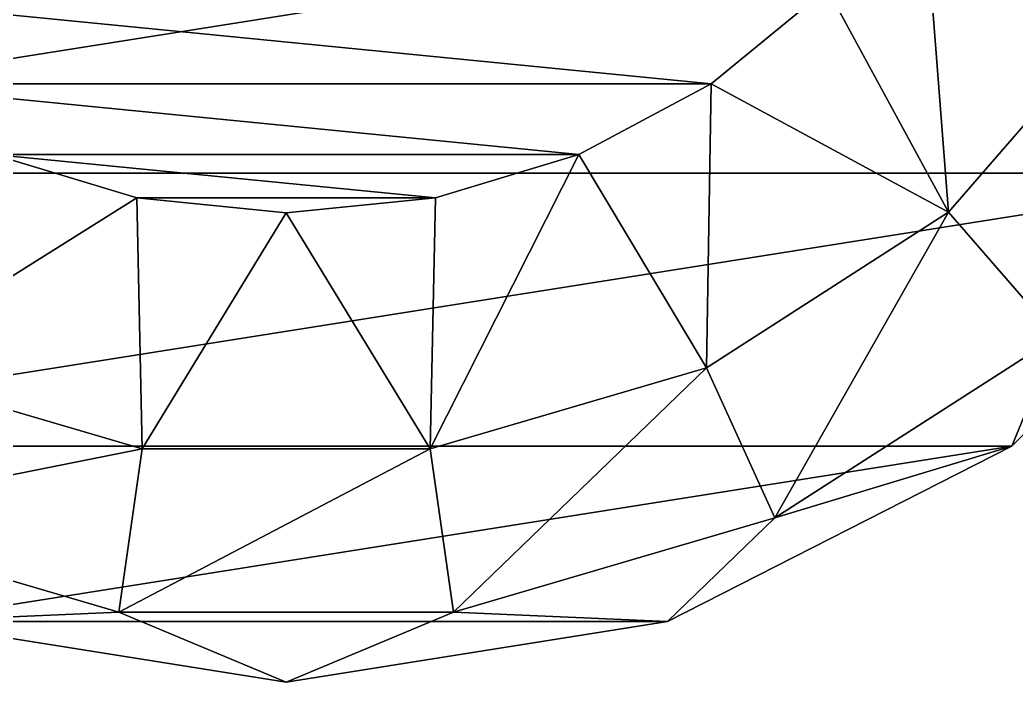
# Model space of a CAD drawing. Extents: x -5.6 to 5.6, y -5.6 to 5.6.
# Drawn here: x -1.217 to 3.336, y -5.643 to -2.617 of the extents above; entities that cross this region are included whole.
import ezdxf

# ---------------------------------------------------------------- set-up
doc = ezdxf.new("R2010")
doc.units = 0

msp = doc.modelspace()

# ---------------------------------------------------------------- linework, layer by layer
for points in [[(0, -2), (-5.366553, -1.743422), (-4.565048, -3.316539)], [(-4.565048, -3.316539), (4.565048, -3.316539), (5.366553, -1.743422)], [(0, -2), (-4.565048, -3.316539), (5.366553, -1.743422)], [(3.028131, -3.49465, -2.443872), (2.473073, -2.473073, -3.187745), (2.907885, -1.943242, -3.187745)], [(3.028131, -3.49465, -2.443872), (2.907885, -1.943242, -3.187745), (3.890027, -2.499969, -2.443872)], [(1.943242, -2.907885, -3.187745), (-1.943242, -2.907885, -3.187745), (-2.473073, -2.473073, -3.187745)], [(2.473073, -2.473073, -3.187745), (1.943242, -2.907885, -3.187745), (-2.473073, -2.473073, -3.187745)], [(3.028131, -3.49465, -2.443872), (1.943242, -2.907885, -3.187745), (2.473073, -2.473073, -3.187745)], [(3.028131, -3.49465, -2.443872), (3.890027, -2.499969, -2.443872), (3.522071, -4.064686, -1.322568)], [(1.338398, -3.23118, -3.187745), (-1.338398, -3.23118, -3.187745), (-1.943242, -2.907885, -3.187745)], [(1.943242, -2.907885, -3.187745), (1.338398, -3.23118, -3.187745), (-1.943242, -2.907885, -3.187745)], [(1.920914, -4.206215, -2.443872), (1.338398, -3.23118, -3.187745), (1.943242, -2.907885, -3.187745)], [(1.920914, -4.206215, -2.443872), (1.943242, -2.907885, -3.187745), (3.028131, -3.49465, -2.443872)], [(-1.920914, -4.206215, -2.443872), (-1.338398, -3.23118, -3.187745), (-0.682106, -3.430265, -3.187745)], [(0.682106, -3.430265, -3.187745), (-0.682106, -3.430265, -3.187745), (-1.338398, -3.23118, -3.187745)], [(1.338398, -3.23118, -3.187745), (0.682106, -3.430265, -3.187745), (-1.338398, -3.23118, -3.187745)], [(0.658076, -4.577018, -2.443872), (0.682106, -3.430265, -3.187745), (1.338398, -3.23118, -3.187745)], [(0.658076, -4.577018, -2.443872), (1.338398, -3.23118, -3.187745), (1.920914, -4.206215, -2.443872)], [(-4.565048, -3.316539), (-3.316539, -4.565048), (4.565048, -3.316539)], [(-3.316539, -4.565048), (3.316539, -4.565048), (4.565048, -3.316539)], [(3.522071, -4.064686, -1.322568), (4.565048, -3.316539), (3.316539, -4.565048)], [(-1.920914, -4.206215, -2.443872), (-0.682106, -3.430265, -3.187745), (-0.658076, -4.577018, -2.443872)], [(0.682106, -3.430265, -3.187745), (0, -3.497453, -3.187745), (-0.682106, -3.430265, -3.187745)], [(-0.658076, -4.577018, -2.443872), (-0.682106, -3.430265, -3.187745), (0, -3.497453, -3.187745)], [(0.658076, -4.577018, -2.443872), (0, -3.497453, -3.187745), (0.682106, -3.430265, -3.187745)], [(-0.658076, -4.577018, -2.443872), (0, -3.497453, -3.187745), (0.658076, -4.577018, -2.443872)], [(1.920914, -4.206215, -2.443872), (3.028131, -3.49465, -2.443872), (2.234248, -4.89232, -1.322568)], [(3.028131, -3.49465, -2.443872), (3.522071, -4.064686, -1.322568), (2.234248, -4.89232, -1.322568)], [(2.234248, -4.89232, -1.322568), (3.522071, -4.064686, -1.322568), (3.316539, -4.565048)], [(-1.920914, -4.206215, -2.443872), (-0.658076, -4.577018, -2.443872), (-2.234248, -4.89232, -1.322568)], [(0.658076, -4.577018, -2.443872), (1.920914, -4.206215, -2.443872), (0.765419, -5.323607, -1.322568)], [(1.920914, -4.206215, -2.443872), (2.234248, -4.89232, -1.322568), (0.765419, -5.323607, -1.322568)], [(-3.316539, -4.565048), (-1.743422, -5.366553), (3.316539, -4.565048)], [(-0.658076, -4.577018, -2.443872), (-0.765419, -5.323607, -1.322568), (-2.234248, -4.89232, -1.322568)], [(-1.743422, -5.366553), (1.743422, -5.366553), (3.316539, -4.565048)], [(0.658076, -4.577018, -2.443872), (0.765419, -5.323607, -1.322568), (-0.765419, -5.323607, -1.322568)], [(-0.658076, -4.577018, -2.443872), (0.658076, -4.577018, -2.443872), (-0.765419, -5.323607, -1.322568)], [(2.234248, -4.89232, -1.322568), (3.316539, -4.565048), (1.743422, -5.366553)], [(-2.234248, -4.89232, -1.322568), (-0.765419, -5.323607, -1.322568), (-1.743422, -5.366553)], [(0.765419, -5.323607, -1.322568), (2.234248, -4.89232, -1.322568), (1.743422, -5.366553)], [(-0.765419, -5.323607, -1.322568), (0, -5.642665), (-1.743422, -5.366553)], [(-0.765419, -5.323607, -1.322568), (0.765419, -5.323607, -1.322568), (0, -5.642665)], [(0.765419, -5.323607, -1.322568), (1.743422, -5.366553), (0, -5.642665)], [(-1.743422, -5.366553), (0, -5.642665), (1.743422, -5.366553)]]:
    msp.add_3dface(points)

doc.saveas('drawing.dxf')
